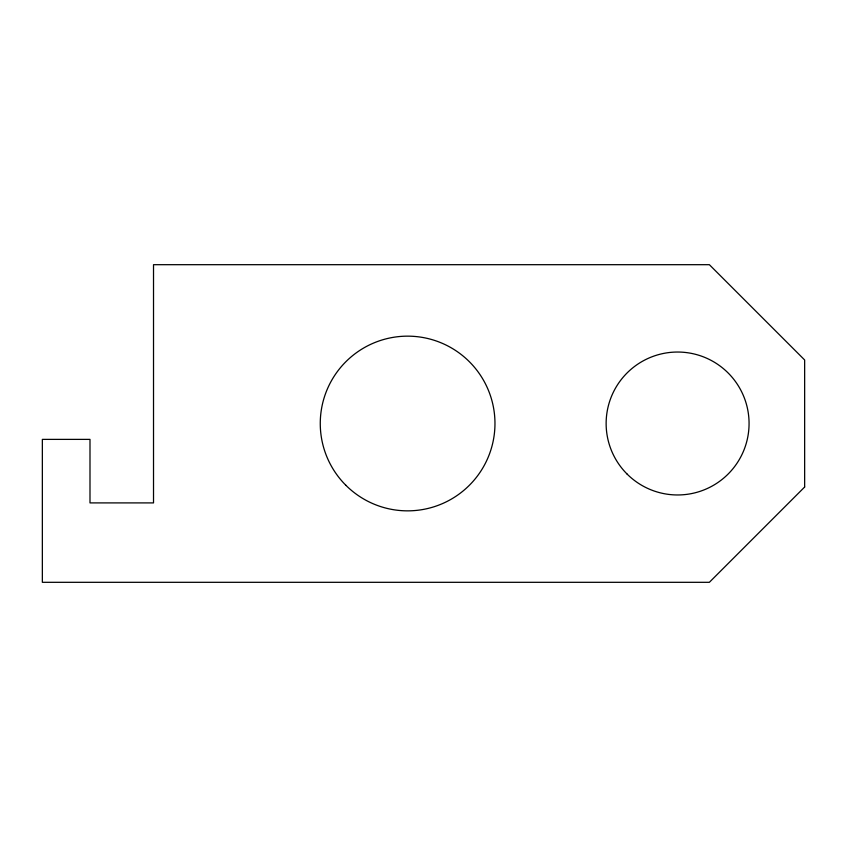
<?xml version="1.0" encoding="UTF-8"?>
<svg xmlns="http://www.w3.org/2000/svg" width="847" height="847" viewBox="0 0 847 847"><rect width="100%" height="100%" fill="white"/><g stroke="black" fill="none" stroke-linecap="round" stroke-linejoin="round"><path stroke-width="1.27" d="M804.65 487.025L709.363 582.312L42.35 582.312L42.35 439.381L89.994 439.381L89.994 502.906L153.519 502.906L153.519 264.688L709.363 264.688L804.65 359.975L804.65 487.025M345.851 485.267A87.347 87.347 0 0 0 491.991 446.104A87.347 87.347 0 0 0 385.014 339.128A87.347 87.347 0 0 0 345.851 485.267M627.066 474.034A71.466 71.466 0 0 0 746.631 441.996A71.466 71.466 0 0 0 659.104 354.47A71.466 71.466 0 0 0 627.066 474.034"/></g></svg>
